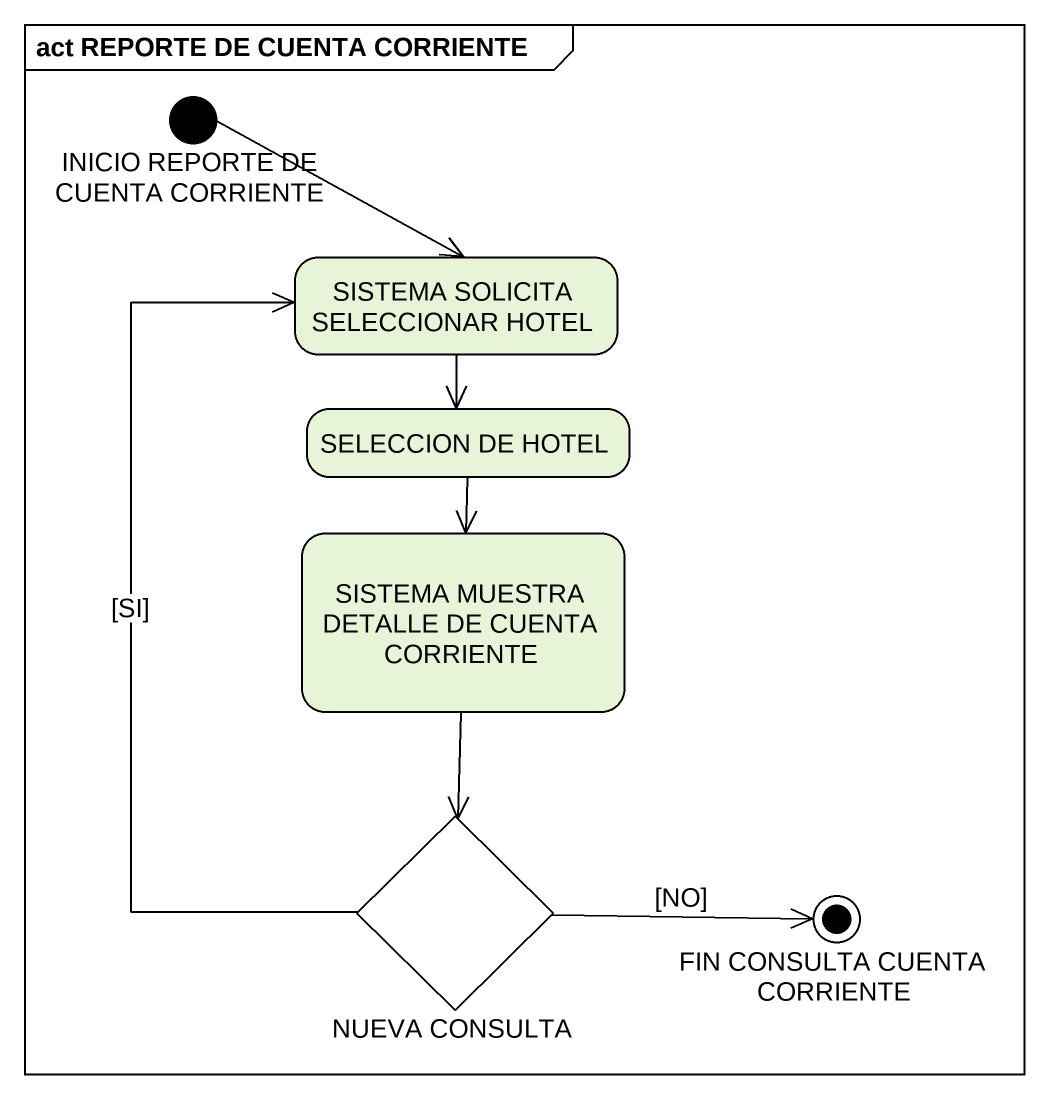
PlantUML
@startuml
mainframe act REPORTE DE CUENTA CORRIENTE
hide empty description
state "INICIO REPORTE DE CUENTA CORRIENTE" as INICIO_REPORTE_DE_CUENTA <<start>>
state "SISTEMA SOLICITA SELECCIONAR HOTEL" as SISTEMA_SOLICITA
state "SELECCION DE HOTEL" as SELECCION_DE_HOTEL
state "SISTEMA MUESTRA DETALLE DE CUENTA CORRIENTE" as SISTEMA_MUESTRA_DETALLE_DE
state "NUEVA CONSULTA" as NUEVA_CONSULTA <<choice>>
state "FIN CONSULTA CUENTA CORRIENTE" as FIN_CONSULTA_CUENTA <<end>>
INICIO_REPORTE_DE_CUENTA --> SISTEMA_SOLICITA
SISTEMA_SOLICITA --> SELECCION_DE_HOTEL
SELECCION_DE_HOTEL --> SISTEMA_MUESTRA_DETALLE_DE
SISTEMA_MUESTRA_DETALLE_DE --> NUEVA_CONSULTA
NUEVA_CONSULTA -up-> SISTEMA_SOLICITA : [SI]
NUEVA_CONSULTA -right-> FIN_CONSULTA_CUENTA : [NO]
@enduml
